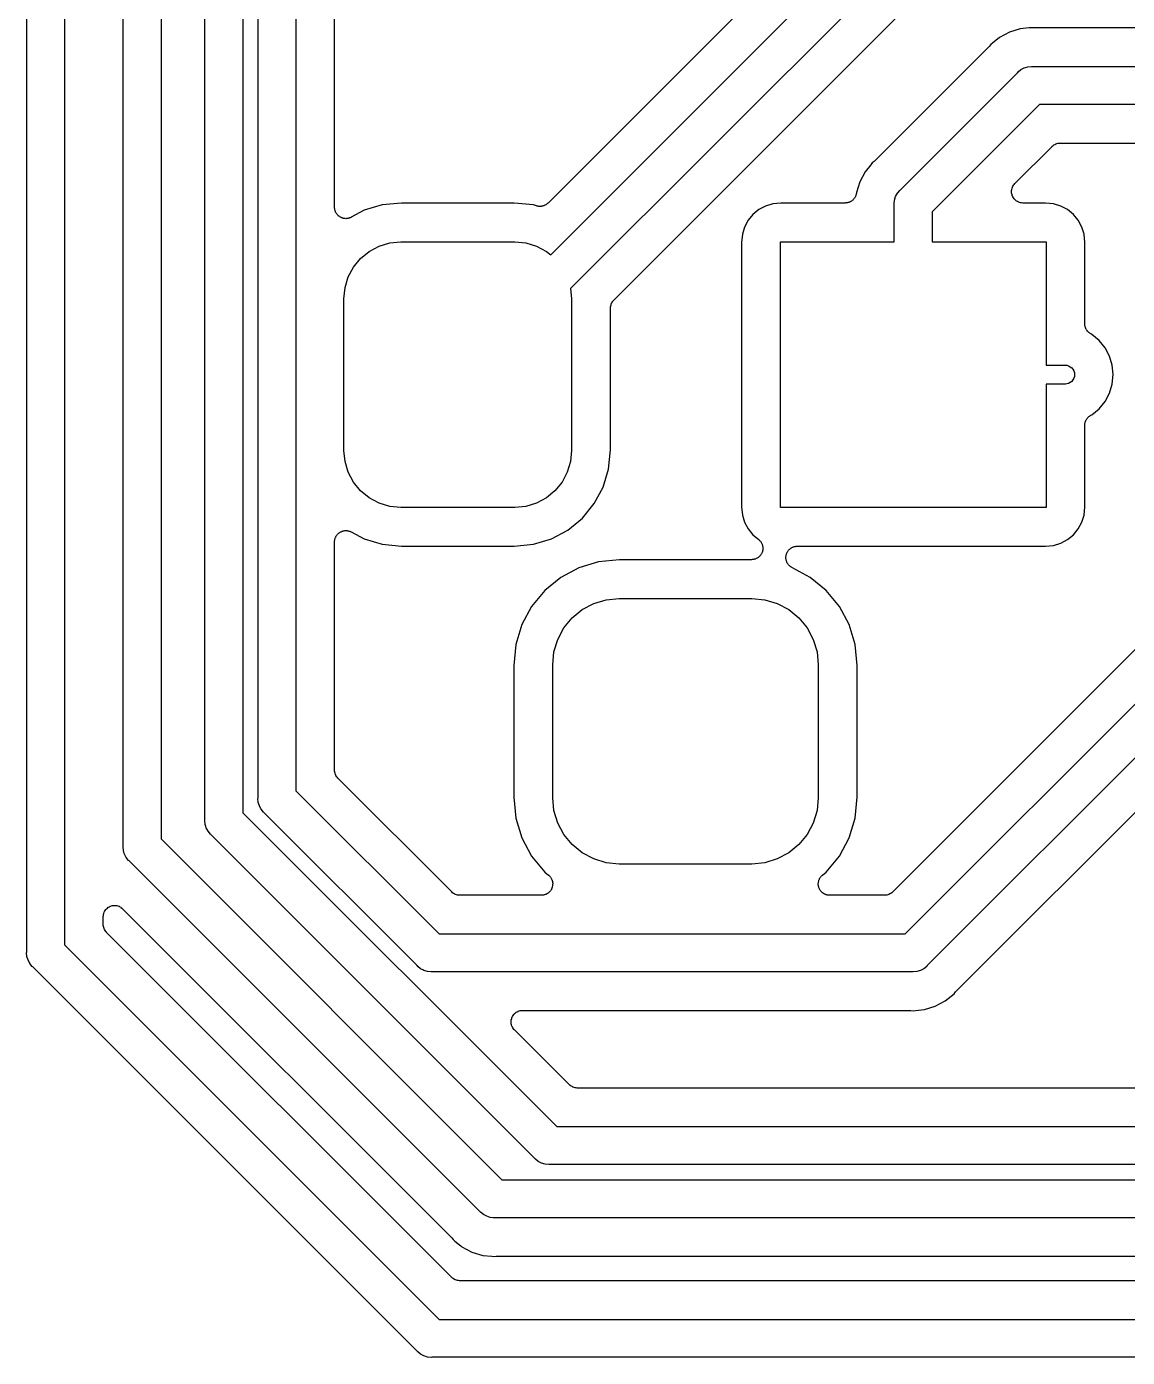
# Model space of a CAD drawing. Extents: x 37 to 187, y -133 to -79.
# Drawn here: x 36.58 to 51.08, y -132.33 to -114.79 of the extents above; entities that cross this region are included whole.
import ezdxf

# ---------------------------------------------------------------- set-up
doc = ezdxf.new("R2010")
doc.units = 0
doc.header["$MEASUREMENT"] = 0
doc.layers.add('BLACK', color=7, linetype='CONTINUOUS')

msp = doc.modelspace()

# ---------------------------------------------------------------- linework, layer by layer
at = {"layer": 'BLACK', "linetype": 'CONTINUOUS'}
for p, q in [((36.58, -126.988), (36.58, -83.8323)), ((37.08, -83.9236), (37.08, -126.896)), ((37.85, -125.591), (37.85, -90.1823)), ((38.35, -90.2736), (38.35, -125.499)), ((38.928, -125.246), (38.928, -90.3743)), ((39.428, -90.4656), (39.428, -125.154)), ((39.628, -124.956), (39.628, -94.7543)), ((40.128, -94.8456), (40.128, -124.864)), ((40.636, -117.175), (40.636, -109.4)), ((48.0425, -112.526), (43.4487, -117.119)), ((43.4835, -117.803), (48.4245, -112.862)), ((48.7136, -113.28), (43.7469, -118.247)), ((44.3151, -118.397), (48.88, -113.832)), ((49.5285, -114.866), (49.3968, -114.937)), ((49.6714, -114.823), (49.5285, -114.866)), ((49.79, -114.811), (49.6714, -114.823)), ((49.7901, -114.811), (49.79, -114.811)), ((49.82, -114.808), (49.7901, -114.811)), ((49.8499, -114.811), (49.82, -114.808)), ((49.8562, -114.811), (49.8499, -114.811)), ((49.8625, -114.812), (49.8562, -114.811)), ((49.8646, -114.812), (49.8625, -114.812)), ((69.4739, -114.812), (49.8646, -114.812)), ((49.2814, -115.031), (49.2624, -115.055)), ((49.3046, -115.012), (49.2814, -115.031)), ((49.3047, -115.012), (49.3046, -115.012)), ((49.3968, -114.937), (49.3047, -115.012)), ((49.2525, -115.066), (47.7555, -116.562)), ((49.2565, -115.061), (49.2525, -115.066)), ((49.261, -115.056), (49.2565, -115.061)), ((49.2624, -115.055), (49.261, -115.056)), ((49.6345, -115.402), (49.6424, -115.392)), ((49.6424, -115.392), (49.6804, -115.361)), ((49.6804, -115.361), (49.7239, -115.338)), ((49.7239, -115.338), (49.7403, -115.333)), ((49.7403, -115.333), (49.771, -115.324)), ((49.771, -115.324), (49.82, -115.319)), ((49.82, -115.319), (49.8323, -115.32)), ((49.8323, -115.32), (69.7464, -115.32)), ((48.0919, -116.945), (49.6345, -115.402)), ((49.9236, -115.82), (48.51, -117.234)), ((69.8377, -115.82), (49.9236, -115.82)), ((49.5992, -116.863), (50.09, -116.372)), ((50.09, -116.372), (50.0904, -116.372)), ((50.0904, -116.372), (50.0915, -116.37)), ((50.0904, -116.372), (50.0904, -116.372)), ((50.0904, -116.372), (50.0904, -116.372)), ((50.0915, -116.37), (50.1024, -116.362)), ((50.1024, -116.362), (50.1131, -116.353)), ((50.1131, -116.353), (50.1138, -116.353)), ((50.1138, -116.353), (50.1144, -116.352)), ((50.1144, -116.352), (50.1267, -116.346)), ((50.1267, -116.346), (50.1389, -116.339)), ((50.1389, -116.339), (50.1397, -116.339)), ((50.1397, -116.339), (50.1404, -116.339)), ((50.1404, -116.339), (50.1537, -116.335)), ((50.1537, -116.335), (50.167, -116.331)), ((50.167, -116.331), (50.1678, -116.331)), ((50.1678, -116.331), (50.1685, -116.331)), ((50.1685, -116.331), (50.1823, -116.329)), ((50.1823, -116.329), (50.1961, -116.328)), ((50.1961, -116.328), (69.8054, -116.328)), ((47.7023, -116.615), (47.6267, -116.707)), ((47.7024, -116.615), (47.7023, -116.615)), ((47.7214, -116.591), (47.7024, -116.615)), ((47.7446, -116.572), (47.7214, -116.591)), ((47.7491, -116.568), (47.7446, -116.572)), ((47.7541, -116.564), (47.7491, -116.568)), ((47.7555, -116.562), (47.7541, -116.564)), ((47.6267, -116.707), (47.5563, -116.839)), ((47.5563, -116.839), (47.513, -116.981)), ((48.0567, -116.984), (48.0824, -116.952)), ((48.0824, -116.952), (48.0919, -116.945)), ((49.5553, -116.968), (49.5568, -116.954)), ((49.5566, -116.983), (49.5553, -116.968)), ((49.5553, -116.968), (49.5553, -116.968)), ((49.5553, -116.968), (49.5553, -116.968)), ((49.5568, -116.954), (49.5582, -116.939)), ((49.5582, -116.939), (49.5583, -116.939)), ((49.5583, -116.939), (49.5584, -116.939)), ((49.5584, -116.939), (49.5626, -116.925)), ((49.5626, -116.925), (49.5668, -116.911)), ((49.5668, -116.911), (49.5669, -116.911)), ((49.5669, -116.911), (49.567, -116.911)), ((49.567, -116.911), (49.5739, -116.898)), ((49.5739, -116.898), (49.5806, -116.885)), ((49.5806, -116.885), (49.5808, -116.885)), ((49.5808, -116.885), (49.5809, -116.885)), ((49.5809, -116.885), (49.5902, -116.874)), ((49.5902, -116.874), (49.5992, -116.863)), ((41.2641, -117.144), (41.0276, -117.215)), ((41.5174, -117.119), (41.2641, -117.144)), ((43.0026, -117.119), (41.5174, -117.119)), ((43.2559, -117.144), (43.0026, -117.119)), ((43.299, -117.157), (43.2559, -117.144)), ((43.4128, -117.146), (43.4054, -117.149)), ((43.4184, -117.142), (43.4128, -117.146)), ((43.4243, -117.139), (43.4184, -117.142)), ((43.4305, -117.134), (43.4243, -117.139)), ((43.4372, -117.13), (43.4305, -117.134)), ((43.442, -117.125), (43.4372, -117.13)), ((43.4472, -117.121), (43.442, -117.125)), ((43.4487, -117.119), (43.4472, -117.121)), ((46.4104, -117.129), (46.3147, -117.158)), ((46.5174, -117.119), (46.4104, -117.129)), ((47.3635, -117.119), (46.5174, -117.119)), ((47.3702, -117.118), (47.3635, -117.119)), ((47.377, -117.118), (47.3702, -117.118)), ((47.3848, -117.117), (47.377, -117.118)), ((47.3926, -117.116), (47.3848, -117.117)), ((47.3991, -117.114), (47.3926, -117.116)), ((47.4058, -117.113), (47.3991, -117.114)), ((47.4131, -117.11), (47.4058, -117.113)), ((47.4206, -117.107), (47.4131, -117.11)), ((47.4266, -117.104), (47.4206, -117.107)), ((47.4329, -117.102), (47.4266, -117.104)), ((47.4395, -117.097), (47.4329, -117.102)), ((47.4465, -117.094), (47.4395, -117.097)), ((47.4517, -117.089), (47.4465, -117.094)), ((47.4574, -117.086), (47.4517, -117.089)), ((47.4631, -117.08), (47.4574, -117.086)), ((47.4692, -117.075), (47.4631, -117.08)), ((47.4735, -117.07), (47.4692, -117.075)), ((47.4783, -117.065), (47.4735, -117.07)), ((47.4828, -117.059), (47.4783, -117.065)), ((47.4878, -117.053), (47.4828, -117.059)), ((47.4911, -117.047), (47.4878, -117.053)), ((47.4949, -117.041), (47.4911, -117.047)), ((47.498, -117.034), (47.4949, -117.041)), ((47.5018, -117.027), (47.498, -117.034)), ((47.5038, -117.02), (47.5018, -117.027)), ((47.5064, -117.014), (47.5038, -117.02)), ((47.5081, -117.007), (47.5064, -117.014)), ((47.5104, -116.999), (47.5081, -117.007)), ((47.5111, -116.992), (47.5104, -116.999)), ((47.5125, -116.986), (47.5111, -116.992)), ((47.5128, -116.984), (47.5125, -116.986)), ((47.513, -116.981), (47.5128, -116.984)), ((48.0088, -117.13), (48.0136, -117.081)), ((48.01, -117.142), (48.0088, -117.13)), ((48.01, -117.63), (48.01, -117.142)), ((48.0136, -117.081), (48.0279, -117.034)), ((48.0279, -117.034), (48.0511, -116.99)), ((48.0511, -116.99), (48.0567, -116.984)), ((49.5579, -116.997), (49.5566, -116.983)), ((49.558, -116.997), (49.5579, -116.997)), ((49.5621, -117.011), (49.558, -116.997)), ((49.558, -116.997), (49.558, -116.997)), ((49.5662, -117.025), (49.5621, -117.011)), ((49.5663, -117.025), (49.5662, -117.025)), ((49.5664, -117.025), (49.5663, -117.025)), ((49.573, -117.038), (49.5664, -117.025)), ((49.5798, -117.051), (49.573, -117.038)), ((49.5799, -117.051), (49.5798, -117.051)), ((49.5801, -117.051), (49.5799, -117.051)), ((49.5891, -117.063), (49.5801, -117.051)), ((49.5981, -117.074), (49.5891, -117.063)), ((49.5983, -117.074), (49.5981, -117.074)), ((49.5985, -117.074), (49.5983, -117.074)), ((49.6095, -117.083), (49.5985, -117.074)), ((49.6205, -117.093), (49.6095, -117.083)), ((49.6208, -117.093), (49.6205, -117.093)), ((49.621, -117.093), (49.6208, -117.093)), ((49.6337, -117.1), (49.621, -117.093)), ((49.6462, -117.107), (49.6337, -117.1)), ((49.6464, -117.107), (49.6462, -117.107)), ((49.6467, -117.107), (49.6464, -117.107)), ((49.6605, -117.111), (49.6467, -117.107)), ((49.6741, -117.116), (49.6605, -117.111)), ((49.6744, -117.116), (49.6741, -117.116)), ((49.6746, -117.116), (49.6744, -117.116)), ((49.689, -117.117), (49.6746, -117.116)), ((49.7032, -117.119), (49.689, -117.117)), ((49.7037, -117.119), (49.7032, -117.119)), ((49.7038, -117.119), (49.7037, -117.119)), ((49.7037, -117.119), (49.7037, -117.119)), ((49.7053, -117.119), (49.7038, -117.119)), ((50.0026, -117.119), (49.7053, -117.119)), ((50.1096, -117.129), (50.0026, -117.119)), ((50.2053, -117.158), (50.1096, -117.129)), ((40.6367, -117.182), (40.636, -117.175)), ((40.6366, -117.188), (40.6367, -117.182)), ((40.6381, -117.196), (40.6366, -117.188)), ((40.6389, -117.204), (40.6381, -117.196)), ((40.6409, -117.21), (40.6389, -117.204)), ((40.6422, -117.217), (40.6409, -117.21)), ((40.6451, -117.224), (40.6422, -117.217)), ((40.6473, -117.232), (40.6451, -117.224)), ((40.6506, -117.238), (40.6473, -117.232)), ((40.6532, -117.244), (40.6506, -117.238)), ((40.6574, -117.251), (40.6532, -117.244)), ((40.6611, -117.258), (40.6574, -117.251)), ((40.6655, -117.263), (40.6611, -117.258)), ((40.6693, -117.269), (40.6655, -117.263)), ((40.6747, -117.274), (40.6693, -117.269)), ((40.6796, -117.28), (40.6747, -117.274)), ((40.6849, -117.285), (40.6796, -117.28)), ((40.6898, -117.29), (40.6849, -117.285)), ((40.6962, -117.294), (40.6898, -117.29)), ((40.7021, -117.299), (40.6962, -117.294)), ((40.7083, -117.302), (40.7021, -117.299)), ((40.714, -117.306), (40.7083, -117.302)), ((40.7211, -117.309), (40.714, -117.306)), ((40.7279, -117.313), (40.7211, -117.309)), ((40.7345, -117.315), (40.7279, -117.313)), ((40.741, -117.318), (40.7345, -117.315)), ((40.7485, -117.319), (40.741, -117.318)), ((40.7558, -117.322), (40.7485, -117.319)), ((40.7628, -117.322), (40.7558, -117.322)), ((40.7696, -117.324), (40.7628, -117.322)), ((40.8141, -117.322), (40.8064, -117.323)), ((40.8208, -117.32), (40.8141, -117.322)), ((40.8277, -117.319), (40.8208, -117.32)), ((40.8348, -117.316), (40.8277, -117.319)), ((40.8422, -117.314), (40.8348, -117.316)), ((40.8484, -117.31), (40.8422, -117.314)), ((40.8549, -117.308), (40.8484, -117.31)), ((40.8567, -117.307), (40.8549, -117.308)), ((41.0276, -117.215), (40.8567, -117.307)), ((43.3056, -117.158), (43.299, -117.157)), ((43.3119, -117.16), (43.3056, -117.158)), ((43.3199, -117.161), (43.3119, -117.16)), ((43.3278, -117.163), (43.3199, -117.161)), ((43.3344, -117.163), (43.3278, -117.163)), ((43.341, -117.163), (43.3344, -117.163)), ((43.349, -117.163), (43.341, -117.163)), ((43.357, -117.163), (43.349, -117.163)), ((43.3636, -117.161), (43.357, -117.163)), ((43.3702, -117.161), (43.3636, -117.161)), ((43.3779, -117.159), (43.3702, -117.161)), ((43.3858, -117.157), (43.3779, -117.159)), ((43.3919, -117.154), (43.3858, -117.157)), ((43.3983, -117.153), (43.3919, -117.154)), ((43.4054, -117.149), (43.3983, -117.153)), ((46.1491, -117.269), (46.0856, -117.346)), ((46.2264, -117.206), (46.1491, -117.269)), ((46.3147, -117.158), (46.2264, -117.206)), ((48.51, -117.234), (48.51, -117.63)), ((50.2936, -117.206), (50.2053, -117.158)), ((50.371, -117.269), (50.2936, -117.206)), ((50.4344, -117.346), (50.371, -117.269)), ((40.7773, -117.324), (40.7696, -117.324)), ((40.785, -117.325), (40.7773, -117.324)), ((40.7919, -117.324), (40.785, -117.325)), ((40.7989, -117.324), (40.7919, -117.324)), ((40.8064, -117.323), (40.7989, -117.324)), ((46.0384, -117.435), (46.0094, -117.53)), ((46.0856, -117.346), (46.0384, -117.435)), ((50.4816, -117.435), (50.4344, -117.346)), ((50.5106, -117.53), (50.4816, -117.435)), ((41.223, -117.687), (41.3637, -117.644)), ((41.3637, -117.644), (41.51, -117.63)), ((41.51, -117.63), (43.01, -117.63)), ((43.01, -117.63), (43.1563, -117.644)), ((43.1563, -117.644), (43.297, -117.687)), ((46.0094, -117.53), (45.9988, -117.637)), ((45.9988, -117.637), (45.9988, -121.123)), ((46.51, -121.13), (46.51, -117.63)), ((46.51, -117.63), (48.01, -117.63)), ((48.51, -117.63), (50.01, -117.63)), ((50.01, -117.63), (50.01, -119.255)), ((50.5212, -117.637), (50.5106, -117.53)), ((50.5212, -118.712), (50.5212, -117.637)), ((40.9797, -117.85), (41.0933, -117.756)), ((41.0933, -117.756), (41.223, -117.687)), ((43.297, -117.687), (43.4267, -117.756)), ((43.4267, -117.756), (43.4835, -117.803)), ((40.8171, -118.093), (40.8864, -117.963)), ((40.8864, -117.963), (40.9797, -117.85)), ((40.7744, -118.234), (40.8171, -118.093)), ((40.76, -118.38), (40.7744, -118.234)), ((43.7469, -118.247), (43.76, -118.38)), ((40.76, -120.38), (40.76, -118.38)), ((43.76, -118.38), (43.76, -120.38)), ((44.2712, -118.501), (44.2727, -118.487)), ((44.2712, -118.502), (44.2712, -118.501)), ((44.2712, -118.503), (44.2712, -118.502)), ((44.2712, -118.502), (44.2712, -118.502)), ((44.2712, -118.502), (44.2712, -118.502)), ((44.2712, -120.373), (44.2712, -118.503)), ((44.2727, -118.487), (44.2741, -118.473)), ((44.2741, -118.473), (44.2744, -118.473)), ((44.2744, -118.473), (44.2745, -118.472)), ((44.2745, -118.472), (44.2786, -118.459)), ((44.2786, -118.459), (44.2827, -118.445)), ((44.2827, -118.445), (44.2831, -118.445)), ((44.2831, -118.445), (44.2833, -118.444)), ((44.2833, -118.444), (44.29, -118.432)), ((44.29, -118.432), (44.2965, -118.419)), ((44.2965, -118.419), (44.297, -118.419)), ((44.297, -118.419), (44.2974, -118.418)), ((44.2974, -118.418), (44.3064, -118.408)), ((44.3064, -118.408), (44.3151, -118.397)), ((50.5218, -118.719), (50.5212, -118.712)), ((50.5218, -118.725), (50.5218, -118.719)), ((50.5233, -118.733), (50.5218, -118.725)), ((50.524, -118.741), (50.5233, -118.733)), ((50.526, -118.747), (50.524, -118.741)), ((50.5272, -118.754), (50.526, -118.747)), ((50.5302, -118.761), (50.5272, -118.754)), ((50.5325, -118.769), (50.5302, -118.761)), ((50.5356, -118.775), (50.5325, -118.769)), ((50.5381, -118.781), (50.5356, -118.775)), ((50.5425, -118.788), (50.5381, -118.781)), ((50.5462, -118.795), (50.5425, -118.788)), ((50.5504, -118.8), (50.5462, -118.795)), ((50.5541, -118.806), (50.5504, -118.8)), ((50.5597, -118.811), (50.5541, -118.806)), ((50.5647, -118.818), (50.5597, -118.811)), ((50.5699, -118.822), (50.5647, -118.818)), ((50.5745, -118.827), (50.5699, -118.822)), ((50.5811, -118.831), (50.5745, -118.827)), ((50.5873, -118.836), (50.5811, -118.831)), ((50.5932, -118.839), (50.5873, -118.836)), ((50.5986, -118.843), (50.5932, -118.839)), ((50.6005, -118.844), (50.5986, -118.843)), ((50.6134, -118.851), (50.6005, -118.844)), ((50.7098, -118.93), (50.6134, -118.851)), ((50.7889, -119.027), (50.7098, -118.93)), ((50.8476, -119.137), (50.7889, -119.027)), ((50.8838, -119.256), (50.8476, -119.137)), ((50.01, -119.255), (50.2661, -119.255)), ((50.2661, -119.255), (50.2845, -119.257)), ((50.2845, -119.257), (50.3081, -119.264)), ((50.3081, -119.264), (50.3298, -119.276)), ((50.3298, -119.276), (50.3488, -119.291)), ((50.3488, -119.291), (50.3644, -119.31)), ((50.3644, -119.31), (50.376, -119.332)), ((50.376, -119.332), (50.3832, -119.355)), ((50.3832, -119.405), (50.376, -119.428)), ((50.3832, -119.355), (50.3856, -119.38)), ((50.3856, -119.38), (50.3832, -119.405)), ((50.8961, -119.38), (50.8838, -119.256)), ((50.8838, -119.504), (50.8961, -119.38)), ((50.2661, -119.505), (50.01, -119.505)), ((50.01, -119.505), (50.01, -121.13)), ((50.2845, -119.503), (50.2661, -119.505)), ((50.3081, -119.496), (50.2845, -119.503)), ((50.3298, -119.484), (50.3081, -119.496)), ((50.3488, -119.469), (50.3298, -119.484)), ((50.3644, -119.45), (50.3488, -119.469)), ((50.376, -119.428), (50.3644, -119.45)), ((50.8476, -119.623), (50.8838, -119.504)), ((50.7098, -119.83), (50.7889, -119.733)), ((50.7889, -119.733), (50.8476, -119.623)), ((50.5517, -119.958), (50.5554, -119.953)), ((50.5554, -119.953), (50.5611, -119.947)), ((50.5611, -119.947), (50.5662, -119.941)), ((50.5662, -119.941), (50.5714, -119.937)), ((50.5714, -119.937), (50.5761, -119.932)), ((50.5761, -119.932), (50.5828, -119.928)), ((50.5828, -119.928), (50.589, -119.923)), ((50.589, -119.923), (50.5949, -119.919)), ((50.5949, -119.919), (50.6005, -119.916)), ((50.6005, -119.916), (50.6134, -119.909)), ((50.6134, -119.909), (50.7098, -119.83)), ((50.5212, -120.046), (50.5219, -120.039)), ((50.5212, -120.048), (50.5212, -120.046)), ((50.5212, -121.123), (50.5212, -120.048)), ((50.5219, -120.039), (50.522, -120.033)), ((50.522, -120.033), (50.5236, -120.025)), ((50.5236, -120.025), (50.5245, -120.017)), ((50.5245, -120.017), (50.5265, -120.011)), ((50.5265, -120.011), (50.5278, -120.004)), ((50.5278, -120.004), (50.5309, -119.997)), ((50.5309, -119.997), (50.5333, -119.989)), ((50.5333, -119.989), (50.5365, -119.983)), ((50.5365, -119.983), (50.5391, -119.977)), ((50.5391, -119.977), (50.5436, -119.97)), ((50.5436, -119.97), (50.5474, -119.963)), ((50.5474, -119.963), (50.5517, -119.958)), ((40.7744, -120.526), (40.76, -120.38)), ((43.76, -120.38), (43.7456, -120.526)), ((44.2462, -120.626), (44.2712, -120.373)), ((40.8171, -120.667), (40.7744, -120.526)), ((43.7456, -120.526), (43.7029, -120.667)), ((44.1745, -120.862), (44.2462, -120.626)), ((40.8864, -120.797), (40.8171, -120.667)), ((40.9797, -120.91), (40.8864, -120.797)), ((43.6336, -120.797), (43.5403, -120.91)), ((43.7029, -120.667), (43.6336, -120.797)), ((41.0933, -121.004), (40.9797, -120.91)), ((41.223, -121.073), (41.0933, -121.004)), ((43.4267, -121.004), (43.297, -121.073)), ((43.5403, -120.91), (43.4267, -121.004)), ((44.058, -121.08), (44.1745, -120.862)), ((41.3637, -121.116), (41.223, -121.073)), ((41.51, -121.13), (41.3637, -121.116)), ((43.01, -121.13), (41.51, -121.13)), ((43.1563, -121.116), (43.01, -121.13)), ((43.297, -121.073), (43.1563, -121.116)), ((43.9013, -121.271), (44.058, -121.08)), ((45.9988, -121.123), (46.0094, -121.23)), ((50.01, -121.13), (46.51, -121.13)), ((50.5106, -121.23), (50.5212, -121.123)), ((43.7103, -121.428), (43.9013, -121.271)), ((46.0094, -121.23), (46.0384, -121.325)), ((46.0384, -121.325), (46.0856, -121.414)), ((50.4344, -121.414), (50.4816, -121.325)), ((50.4816, -121.325), (50.5106, -121.23)), ((40.6458, -121.534), (40.6481, -121.526)), ((40.6481, -121.526), (40.6515, -121.52)), ((40.6515, -121.52), (40.6542, -121.514)), ((40.6542, -121.514), (40.6585, -121.507)), ((40.6585, -121.507), (40.6622, -121.501)), ((40.6622, -121.501), (40.6667, -121.495)), ((40.6667, -121.495), (40.6706, -121.49)), ((40.6706, -121.49), (40.6761, -121.484)), ((40.6761, -121.484), (40.681, -121.478)), ((40.681, -121.478), (40.6865, -121.474)), ((40.6865, -121.474), (40.6914, -121.469)), ((40.6914, -121.469), (40.6979, -121.465)), ((40.6979, -121.465), (40.7039, -121.46)), ((40.7039, -121.46), (40.71, -121.457)), ((40.71, -121.457), (40.7159, -121.453)), ((40.7159, -121.453), (40.723, -121.45)), ((40.723, -121.45), (40.7298, -121.446)), ((40.7298, -121.446), (40.7365, -121.444)), ((40.7365, -121.444), (40.743, -121.442)), ((40.743, -121.442), (40.7505, -121.44)), ((40.7505, -121.44), (40.7579, -121.438)), ((40.7579, -121.438), (40.7648, -121.437)), ((40.7648, -121.437), (40.7717, -121.436)), ((40.7717, -121.436), (40.7794, -121.436)), ((40.7794, -121.436), (40.787, -121.435)), ((40.787, -121.435), (40.794, -121.436)), ((40.794, -121.436), (40.801, -121.436)), ((40.801, -121.436), (40.8085, -121.438)), ((40.8085, -121.438), (40.8162, -121.438)), ((40.8162, -121.438), (40.8228, -121.441)), ((40.8228, -121.441), (40.8297, -121.442)), ((40.8297, -121.442), (40.8368, -121.445)), ((40.8368, -121.445), (40.8441, -121.447)), ((40.8441, -121.447), (40.8503, -121.45)), ((40.8503, -121.45), (40.8567, -121.453)), ((40.8567, -121.453), (41.0276, -121.545)), ((43.4924, -121.545), (43.7103, -121.428)), ((46.0856, -121.414), (46.1491, -121.491)), ((46.1491, -121.491), (46.2245, -121.553)), ((50.2936, -121.554), (50.371, -121.491)), ((50.371, -121.491), (50.4344, -121.414)), ((40.636, -121.583), (40.6368, -121.576)), ((40.636, -121.585), (40.636, -121.583)), ((40.636, -124.592), (40.636, -121.585)), ((40.6368, -121.576), (40.6369, -121.569)), ((40.6369, -121.569), (40.6384, -121.562)), ((40.6384, -121.562), (40.6393, -121.554)), ((40.6393, -121.554), (40.6414, -121.548)), ((40.6414, -121.548), (40.6428, -121.541)), ((40.6428, -121.541), (40.6458, -121.534)), ((41.0276, -121.545), (41.2641, -121.616)), ((41.2641, -121.616), (41.5174, -121.641)), ((41.5174, -121.641), (43.0026, -121.641)), ((43.0026, -121.641), (43.2559, -121.616)), ((43.2559, -121.616), (43.4924, -121.545)), ((46.2245, -121.553), (46.2261, -121.554)), ((46.2261, -121.554), (46.2311, -121.559)), ((46.2311, -121.559), (46.2365, -121.564)), ((46.2365, -121.564), (46.2413, -121.57)), ((46.2413, -121.57), (46.2465, -121.575)), ((46.2465, -121.575), (46.2504, -121.581)), ((46.2504, -121.581), (46.2549, -121.587)), ((46.2549, -121.587), (46.2584, -121.593)), ((46.2584, -121.593), (46.2625, -121.6)), ((46.2625, -121.6), (46.2651, -121.606)), ((46.2651, -121.606), (46.2684, -121.613)), ((46.2684, -121.613), (46.2706, -121.62)), ((46.2706, -121.62), (46.2734, -121.627)), ((46.274, -121.706), (46.2725, -121.714)), ((46.2734, -121.627), (46.2747, -121.634)), ((46.2763, -121.699), (46.274, -121.706)), ((46.2747, -121.634), (46.2767, -121.641)), ((46.277, -121.692), (46.2763, -121.699)), ((46.2767, -121.641), (46.2774, -121.648)), ((46.2785, -121.685), (46.277, -121.692)), ((46.2774, -121.648), (46.2788, -121.656)), ((46.2793, -121.67), (46.2785, -121.677)), ((46.2785, -121.677), (46.2785, -121.685)), ((46.2788, -121.656), (46.2787, -121.663)), ((46.2787, -121.663), (46.2793, -121.67)), ((46.6087, -121.707), (46.6135, -121.702)), ((46.6135, -121.702), (46.6177, -121.695)), ((46.6177, -121.695), (46.6228, -121.69)), ((46.6228, -121.69), (46.6273, -121.685)), ((46.6273, -121.685), (46.6332, -121.68)), ((46.6332, -121.68), (46.6385, -121.675)), ((46.6385, -121.675), (46.6445, -121.671)), ((46.6445, -121.671), (46.65, -121.666)), ((46.65, -121.666), (46.6566, -121.663)), ((46.6566, -121.663), (46.6629, -121.659)), ((46.6629, -121.659), (46.6695, -121.656)), ((46.6695, -121.656), (46.6759, -121.653)), ((46.6759, -121.653), (46.683, -121.65)), ((46.683, -121.65), (46.69, -121.647)), ((46.69, -121.647), (46.697, -121.646)), ((46.697, -121.646), (46.7039, -121.644)), ((46.7039, -121.644), (46.7114, -121.643)), ((46.7114, -121.643), (46.7187, -121.642)), ((46.7187, -121.642), (46.7259, -121.642)), ((46.7259, -121.642), (46.733, -121.641)), ((46.733, -121.641), (50.0026, -121.641)), ((50.0026, -121.641), (50.1096, -121.631)), ((50.1096, -121.631), (50.2053, -121.602)), ((50.2053, -121.602), (50.2936, -121.554)), ((44.1147, -121.846), (43.8548, -121.925)), ((44.3924, -121.819), (44.1147, -121.846)), ((46.1293, -121.819), (44.3924, -121.819)), ((46.1364, -121.818), (46.1293, -121.819)), ((46.1435, -121.818), (46.1364, -121.818)), ((46.1509, -121.817), (46.1435, -121.818)), ((46.1585, -121.816), (46.1509, -121.817)), ((46.1653, -121.814), (46.1585, -121.816)), ((46.1723, -121.813), (46.1653, -121.814)), ((46.1793, -121.81), (46.1723, -121.813)), ((46.1865, -121.807), (46.1793, -121.81)), ((46.1928, -121.804), (46.1865, -121.807)), ((46.1994, -121.801), (46.1928, -121.804)), ((46.2057, -121.797), (46.1994, -121.801)), ((46.2123, -121.794), (46.2057, -121.797)), ((46.2179, -121.789), (46.2123, -121.794)), ((46.2238, -121.785), (46.2179, -121.789)), ((46.2292, -121.78), (46.2238, -121.785)), ((46.235, -121.775), (46.2292, -121.78)), ((46.2396, -121.77), (46.235, -121.775)), ((46.2446, -121.765), (46.2396, -121.77)), ((46.2489, -121.759), (46.2446, -121.765)), ((46.2537, -121.753), (46.2489, -121.759)), ((46.2571, -121.746), (46.2537, -121.753)), ((46.2611, -121.741), (46.2571, -121.746)), ((46.264, -121.734), (46.2611, -121.741)), ((46.2676, -121.727), (46.264, -121.734)), ((46.2697, -121.72), (46.2676, -121.727)), ((46.2725, -121.714), (46.2697, -121.72)), ((46.583, -121.79), (46.5838, -121.783)), ((46.5837, -121.797), (46.583, -121.79)), ((46.5836, -121.804), (46.5837, -121.797)), ((46.585, -121.812), (46.5836, -121.804)), ((46.5838, -121.783), (46.5839, -121.775)), ((46.5839, -121.775), (46.5853, -121.768)), ((46.5857, -121.819), (46.585, -121.812)), ((46.5853, -121.768), (46.5861, -121.761)), ((46.5877, -121.826), (46.5857, -121.819)), ((46.5861, -121.761), (46.5883, -121.754)), ((46.589, -121.833), (46.5877, -121.826)), ((46.5883, -121.754), (46.5898, -121.747)), ((46.5918, -121.84), (46.589, -121.833)), ((46.5898, -121.747), (46.5926, -121.74)), ((46.594, -121.847), (46.5918, -121.84)), ((46.5926, -121.74), (46.5948, -121.733)), ((46.5973, -121.854), (46.594, -121.847)), ((46.5948, -121.733), (46.5983, -121.726)), ((46.6, -121.86), (46.5973, -121.854)), ((46.5983, -121.726), (46.6012, -121.72)), ((46.604, -121.867), (46.6, -121.86)), ((46.6012, -121.72), (46.6053, -121.714)), ((46.6075, -121.873), (46.604, -121.867)), ((46.6053, -121.714), (46.6087, -121.707)), ((46.612, -121.879), (46.6075, -121.873)), ((46.6159, -121.885), (46.612, -121.879)), ((43.6153, -122.053), (43.4053, -122.225)), ((43.8548, -121.925), (43.6153, -122.053)), ((46.6212, -121.89), (46.6159, -121.885)), ((46.6259, -121.896), (46.6212, -121.89)), ((46.6314, -121.901), (46.6259, -121.896)), ((46.6364, -121.906), (46.6314, -121.901)), ((46.6425, -121.91), (46.6364, -121.906)), ((46.6483, -121.915), (46.6425, -121.91)), ((46.6546, -121.918), (46.6483, -121.915)), ((46.6605, -121.922), (46.6546, -121.918)), ((46.6623, -121.923), (46.6605, -121.922)), ((46.9047, -122.053), (46.6623, -121.923)), ((47.1147, -122.225), (46.9047, -122.053)), ((43.4053, -122.225), (43.233, -122.435)), ((47.287, -122.435), (47.1147, -122.225)), ((43.8989, -122.477), (44.0502, -122.397)), ((44.0502, -122.397), (44.2143, -122.347)), ((44.2143, -122.347), (44.385, -122.33)), ((44.385, -122.33), (46.135, -122.33)), ((46.135, -122.33), (46.3057, -122.347)), ((46.3057, -122.347), (46.4698, -122.397)), ((46.4698, -122.397), (46.6211, -122.477)), ((43.233, -122.435), (43.105, -122.675)), ((43.7663, -122.586), (43.8989, -122.477)), ((46.6211, -122.477), (46.7537, -122.586)), ((47.415, -122.675), (47.287, -122.435)), ((43.105, -122.675), (43.0262, -122.935)), ((43.5766, -122.87), (43.6575, -122.719)), ((43.6575, -122.719), (43.7663, -122.586)), ((46.7537, -122.586), (46.8625, -122.719)), ((46.8625, -122.719), (46.9434, -122.87)), ((47.4938, -122.935), (47.415, -122.675)), ((43.5268, -123.034), (43.5766, -122.87)), ((46.9434, -122.87), (46.9932, -123.034)), ((51.2681, -122.92), (47.99, -126.198)), ((43.0262, -122.935), (42.9988, -123.212)), ((43.51, -123.205), (43.5268, -123.034)), ((46.9932, -123.034), (47.01, -123.205)), ((47.5212, -123.212), (47.4938, -122.935)), ((48.1564, -126.75), (51.82, -123.086)), ((42.9988, -123.212), (42.9988, -124.948)), ((43.51, -124.955), (43.51, -123.205)), ((47.01, -123.205), (47.01, -124.955)), ((47.5212, -124.948), (47.5212, -123.212)), ((52.2381, -123.375), (48.4455, -127.168)), ((48.8275, -127.504), (52.5744, -123.758)), ((40.6374, -124.606), (40.636, -124.592)), ((40.6386, -124.619), (40.6374, -124.606)), ((40.6388, -124.62), (40.6386, -124.619)), ((40.6389, -124.621), (40.6388, -124.62)), ((40.6429, -124.634), (40.6389, -124.621)), ((40.6467, -124.648), (40.6429, -124.634)), ((40.6471, -124.648), (40.6467, -124.648)), ((40.6473, -124.649), (40.6471, -124.648)), ((40.6538, -124.661), (40.6473, -124.649)), ((40.6602, -124.674), (40.6538, -124.661)), ((40.6607, -124.674), (40.6602, -124.674)), ((40.6611, -124.675), (40.6607, -124.674)), ((40.6698, -124.686), (40.6611, -124.675)), ((40.6785, -124.696), (40.6698, -124.686)), ((40.6795, -124.698), (40.6785, -124.696)), ((40.6796, -124.698), (40.6795, -124.698)), ((40.6799, -124.698), (40.6796, -124.698)), ((40.6796, -124.698), (40.6796, -124.698)), ((42.18, -126.198), (40.6799, -124.698)), ((39.6268, -124.968), (39.628, -124.956)), ((39.6316, -125.017), (39.6268, -124.968)), ((39.6459, -125.064), (39.6316, -125.017)), ((40.128, -124.864), (42.0136, -126.75)), ((42.9988, -124.948), (43.0262, -125.225)), ((43.5268, -125.126), (43.51, -124.955)), ((47.01, -124.955), (46.9932, -125.126)), ((47.4938, -125.225), (47.5212, -124.948)), ((39.428, -125.154), (43.5636, -129.29)), ((39.6661, -125.102), (39.6459, -125.064)), ((39.6691, -125.108), (39.6661, -125.102)), ((39.7004, -125.146), (39.6691, -125.108)), ((39.7099, -125.153), (39.7004, -125.146)), ((41.7245, -127.168), (39.7099, -125.153)), ((43.5766, -125.29), (43.5268, -125.126)), ((46.9932, -125.126), (46.9434, -125.29)), ((38.9268, -125.258), (38.928, -125.246)), ((38.9316, -125.307), (38.9268, -125.258)), ((38.9398, -125.334), (38.9316, -125.307)), ((38.9459, -125.354), (38.9398, -125.334)), ((38.9691, -125.398), (38.9459, -125.354)), ((43.0262, -125.225), (43.105, -125.485)), ((43.6575, -125.441), (43.5766, -125.29)), ((46.9434, -125.29), (46.8625, -125.441)), ((47.415, -125.485), (47.4938, -125.225)), ((38.35, -125.499), (42.8406, -129.99)), ((39.0004, -125.436), (38.9691, -125.398)), ((39.0099, -125.443), (39.0004, -125.436)), ((43.2746, -129.708), (39.0099, -125.443)), ((43.105, -125.485), (43.233, -125.725)), ((43.7663, -125.574), (43.6575, -125.441)), ((46.8625, -125.441), (46.7537, -125.574)), ((47.287, -125.725), (47.415, -125.485)), ((37.8488, -125.603), (37.85, -125.591)), ((37.8536, -125.652), (37.8488, -125.603)), ((37.8658, -125.692), (37.8536, -125.652)), ((37.8679, -125.699), (37.8658, -125.692)), ((37.8911, -125.743), (37.8679, -125.699)), ((43.233, -125.725), (43.4053, -125.935)), ((43.8989, -125.683), (43.7663, -125.574)), ((44.0502, -125.763), (43.8989, -125.683)), ((46.6211, -125.683), (46.4698, -125.763)), ((46.7537, -125.574), (46.6211, -125.683)), ((47.1147, -125.935), (47.287, -125.725)), ((37.9224, -125.781), (37.8911, -125.743)), ((37.9319, -125.788), (37.9224, -125.781)), ((42.5516, -130.408), (37.9319, -125.788)), ((44.2143, -125.813), (44.0502, -125.763)), ((44.385, -125.83), (44.2143, -125.813)), ((46.135, -125.83), (44.385, -125.83)), ((46.3057, -125.813), (46.135, -125.83)), ((46.4698, -125.763), (46.3057, -125.813)), ((43.4053, -125.935), (43.4558, -125.976)), ((43.4558, -125.976), (43.4574, -125.977)), ((43.4574, -125.977), (43.4623, -125.982)), ((43.4623, -125.982), (43.4678, -125.987)), ((43.4678, -125.987), (43.4725, -125.993)), ((43.4725, -125.993), (43.4778, -125.998)), ((43.4778, -125.998), (43.4817, -126.004)), ((43.4817, -126.004), (43.4861, -126.01)), ((43.4861, -126.01), (43.4896, -126.017)), ((43.4896, -126.017), (43.4937, -126.023)), ((43.4937, -126.023), (43.4964, -126.029)), ((43.4964, -126.029), (43.4997, -126.036)), ((43.4997, -126.036), (43.5018, -126.043)), ((43.5018, -126.043), (43.5046, -126.05)), ((43.5046, -126.05), (43.5059, -126.057)), ((43.5059, -126.057), (43.5079, -126.064)), ((43.5079, -126.064), (43.5086, -126.071)), ((43.5086, -126.071), (43.51, -126.079)), ((43.51, -126.079), (43.51, -126.086)), ((43.51, -126.086), (43.5106, -126.093)), ((47.0094, -126.091), (47.0101, -126.084)), ((47.0101, -126.098), (47.0094, -126.091)), ((47.0101, -126.084), (47.0102, -126.077)), ((47.0102, -126.077), (47.0117, -126.069)), ((47.0117, -126.069), (47.0125, -126.062)), ((47.0125, -126.062), (47.0146, -126.055)), ((47.0146, -126.055), (47.016, -126.048)), ((47.016, -126.048), (47.0189, -126.041)), ((47.0189, -126.041), (47.0211, -126.034)), ((47.0211, -126.034), (47.0245, -126.028)), ((47.0245, -126.028), (47.0272, -126.021)), ((47.0272, -126.021), (47.0314, -126.015)), ((47.0314, -126.015), (47.035, -126.008)), ((47.035, -126.008), (47.0396, -126.003)), ((47.0396, -126.003), (47.0435, -125.997)), ((47.0435, -125.997), (47.0489, -125.991)), ((47.0489, -125.991), (47.0537, -125.986)), ((47.0537, -125.986), (47.0592, -125.981)), ((47.0592, -125.981), (47.0642, -125.976)), ((47.0642, -125.976), (47.1147, -125.935)), ((42.1907, -126.207), (42.18, -126.198)), ((42.2014, -126.216), (42.1907, -126.207)), ((42.2021, -126.216), (42.2014, -126.216)), ((42.2027, -126.217), (42.2021, -126.216)), ((42.2149, -126.223), (42.2027, -126.217)), ((42.227, -126.23), (42.2149, -126.223)), ((42.2278, -126.23), (42.227, -126.23)), ((42.2285, -126.23), (42.2278, -126.23)), ((42.2418, -126.235), (42.2285, -126.23)), ((42.2549, -126.239), (42.2418, -126.235)), ((42.2557, -126.239), (42.2549, -126.239)), ((42.2565, -126.239), (42.2557, -126.239)), ((42.2703, -126.24), (42.2565, -126.239)), ((42.284, -126.242), (42.2703, -126.24)), ((42.2855, -126.242), (42.284, -126.242)), ((42.2856, -126.242), (42.2855, -126.242)), ((42.2861, -126.242), (42.2856, -126.242)), ((42.2856, -126.242), (42.2856, -126.242)), ((43.3606, -126.242), (42.2861, -126.242)), ((43.3677, -126.241), (43.3606, -126.242)), ((43.3748, -126.241), (43.3677, -126.241)), ((43.3822, -126.24), (43.3748, -126.241)), ((43.3897, -126.239), (43.3822, -126.24)), ((43.3965, -126.237), (43.3897, -126.239)), ((43.4035, -126.236), (43.3965, -126.237)), ((43.4105, -126.233), (43.4035, -126.236)), ((43.4178, -126.231), (43.4105, -126.233)), ((43.424, -126.227), (43.4178, -126.231)), ((43.4306, -126.225), (43.424, -126.227)), ((43.4369, -126.22), (43.4306, -126.225)), ((43.4436, -126.217), (43.4369, -126.22)), ((43.4491, -126.212), (43.4436, -126.217)), ((43.455, -126.209), (43.4491, -126.212)), ((43.4604, -126.203), (43.455, -126.209)), ((43.4663, -126.198), (43.4604, -126.203)), ((43.4708, -126.193), (43.4663, -126.198)), ((43.4759, -126.188), (43.4708, -126.193)), ((43.4801, -126.182), (43.4759, -126.188)), ((43.485, -126.176), (43.4801, -126.182)), ((43.4883, -126.17), (43.485, -126.176)), ((43.4923, -126.164), (43.4883, -126.17)), ((43.4953, -126.157), (43.4923, -126.164)), ((43.4989, -126.15), (43.4953, -126.157)), ((43.501, -126.143), (43.4989, -126.15)), ((43.5038, -126.137), (43.501, -126.143)), ((43.5053, -126.129), (43.5038, -126.137)), ((43.5075, -126.122), (43.5053, -126.129)), ((43.5083, -126.115), (43.5075, -126.122)), ((43.5097, -126.108), (43.5083, -126.115)), ((43.5098, -126.101), (43.5097, -126.108)), ((43.5106, -126.093), (43.5098, -126.101)), ((47.0101, -126.106), (47.0101, -126.098)), ((47.0114, -126.113), (47.0101, -126.106)), ((47.0121, -126.12), (47.0114, -126.113)), ((47.0142, -126.127), (47.0121, -126.12)), ((47.0156, -126.135), (47.0142, -126.127)), ((47.0183, -126.141), (47.0156, -126.135)), ((47.0203, -126.148), (47.0183, -126.141)), ((47.0238, -126.155), (47.0203, -126.148)), ((47.0267, -126.162), (47.0238, -126.155)), ((47.0306, -126.168), (47.0267, -126.162)), ((47.0339, -126.174), (47.0306, -126.168)), ((47.0386, -126.18), (47.0339, -126.174)), ((47.0428, -126.186), (47.0386, -126.18)), ((47.0478, -126.191), (47.0428, -126.186)), ((47.0522, -126.197), (47.0478, -126.191)), ((47.058, -126.202), (47.0522, -126.197)), ((47.0633, -126.207), (47.058, -126.202)), ((47.0692, -126.211), (47.0633, -126.207)), ((47.0747, -126.216), (47.0692, -126.211)), ((47.0813, -126.219), (47.0747, -126.216)), ((47.0875, -126.224), (47.0813, -126.219)), ((47.0941, -126.226), (47.0875, -126.224)), ((47.1003, -126.23), (47.0941, -126.226)), ((47.1075, -126.232), (47.1003, -126.23)), ((47.1145, -126.235), (47.1075, -126.232)), ((47.1214, -126.237), (47.1145, -126.235)), ((47.1282, -126.239), (47.1214, -126.237)), ((47.1357, -126.24), (47.1282, -126.239)), ((47.1431, -126.241), (47.1357, -126.24)), ((47.1502, -126.241), (47.1431, -126.241)), ((47.1573, -126.242), (47.1502, -126.241)), ((47.1594, -126.242), (47.1573, -126.242)), ((47.8839, -126.242), (47.1594, -126.242)), ((47.8977, -126.241), (47.8839, -126.242)), ((47.9115, -126.239), (47.8977, -126.241)), ((47.9122, -126.239), (47.9115, -126.239)), ((47.913, -126.239), (47.9122, -126.239)), ((47.9263, -126.235), (47.913, -126.239)), ((47.9396, -126.231), (47.9263, -126.235)), ((47.9403, -126.231), (47.9396, -126.231)), ((47.9411, -126.231), (47.9403, -126.231)), ((47.9533, -126.224), (47.9411, -126.231)), ((47.9656, -126.218), (47.9533, -126.224)), ((47.9662, -126.217), (47.9656, -126.218)), ((47.9669, -126.217), (47.9662, -126.217)), ((47.9776, -126.208), (47.9669, -126.217)), ((47.9885, -126.2), (47.9776, -126.208)), ((47.9896, -126.198), (47.9885, -126.2)), ((47.99, -126.198), (47.9896, -126.198)), ((47.9896, -126.198), (47.9896, -126.198)), ((47.9896, -126.198), (47.9896, -126.198)), ((37.607, -126.454), (37.6139, -126.441)), ((37.6139, -126.441), (37.6141, -126.441)), ((37.6141, -126.441), (37.6142, -126.44)), ((37.6142, -126.44), (37.6235, -126.429)), ((37.6235, -126.429), (37.6327, -126.418)), ((37.6327, -126.418), (37.6329, -126.418)), ((37.6329, -126.418), (37.633, -126.418)), ((37.633, -126.418), (37.6443, -126.409)), ((37.6443, -126.409), (37.6554, -126.4)), ((37.6554, -126.4), (37.6557, -126.4)), ((37.6557, -126.4), (37.6559, -126.4)), ((37.6559, -126.4), (37.6688, -126.393)), ((37.6688, -126.393), (37.6813, -126.386)), ((37.6813, -126.386), (37.6816, -126.386)), ((37.6816, -126.386), (37.6818, -126.386)), ((37.6818, -126.386), (37.6957, -126.382)), ((37.6957, -126.382), (37.7094, -126.378)), ((37.7094, -126.378), (37.7096, -126.378)), ((37.7096, -126.378), (37.7099, -126.378)), ((37.7099, -126.378), (37.7242, -126.376)), ((37.7242, -126.376), (37.7385, -126.375)), ((37.7385, -126.375), (37.7388, -126.375)), ((37.7388, -126.375), (37.739, -126.375)), ((37.739, -126.375), (37.7532, -126.377)), ((37.7532, -126.377), (37.7676, -126.378)), ((37.7676, -126.378), (37.7679, -126.378)), ((37.7679, -126.378), (37.7682, -126.378)), ((37.7682, -126.378), (37.7817, -126.382)), ((37.7817, -126.382), (37.7956, -126.387)), ((37.7956, -126.387), (37.7959, -126.387)), ((37.7959, -126.387), (37.7961, -126.387)), ((37.7961, -126.387), (37.8088, -126.394)), ((37.8088, -126.394), (37.8214, -126.4)), ((37.8214, -126.4), (37.8216, -126.401)), ((37.8216, -126.401), (37.8219, -126.401)), ((37.8219, -126.401), (37.8331, -126.41)), ((37.8331, -126.41), (37.8441, -126.419)), ((37.8441, -126.419), (42.1695, -130.744)), ((37.588, -126.523), (37.5896, -126.509)), ((37.588, -126.524), (37.588, -126.523)), ((37.588, -126.525), (37.588, -126.524)), ((37.588, -126.524), (37.588, -126.524)), ((37.588, -126.524), (37.588, -126.524)), ((37.588, -126.624), (37.588, -126.525)), ((37.5896, -126.509), (37.5912, -126.494)), ((37.5912, -126.494), (37.5912, -126.494)), ((37.5912, -126.494), (37.5913, -126.494)), ((37.5913, -126.494), (37.5956, -126.48)), ((37.5956, -126.48), (37.5999, -126.466)), ((37.5999, -126.466), (37.6001, -126.466)), ((37.6001, -126.466), (37.607, -126.454)), ((37.6001, -126.466), (37.6001, -126.466)), ((37.5894, -126.638), (37.588, -126.624)), ((37.5906, -126.651), (37.5894, -126.638)), ((37.5908, -126.652), (37.5906, -126.651)), ((37.5909, -126.653), (37.5908, -126.652)), ((37.5949, -126.666), (37.5909, -126.653)), ((37.5987, -126.68), (37.5949, -126.666)), ((37.5991, -126.68), (37.5987, -126.68)), ((37.5993, -126.681), (37.5991, -126.68)), ((37.6058, -126.693), (37.5993, -126.681)), ((37.6122, -126.706), (37.6058, -126.693)), ((37.6127, -126.706), (37.6122, -126.706)), ((37.6131, -126.707), (37.6127, -126.706)), ((37.6218, -126.718), (37.6131, -126.707)), ((37.6305, -126.728), (37.6218, -126.718)), ((37.6315, -126.73), (37.6305, -126.728)), ((37.6316, -126.73), (37.6315, -126.73)), ((37.6319, -126.73), (37.6316, -126.73)), ((37.6316, -126.73), (37.6316, -126.73)), ((42.18, -131.278), (37.6319, -126.73)), ((42.0136, -126.75), (48.1564, -126.75)), ((37.08, -126.896), (42.0136, -131.83)), ((36.5788, -127), (36.58, -126.988)), ((36.5836, -127.049), (36.5788, -127)), ((36.5979, -127.096), (36.5836, -127.049)), ((36.6146, -127.127), (36.5979, -127.096)), ((36.6211, -127.14), (36.6146, -127.127)), ((36.6524, -127.178), (36.6211, -127.14)), ((36.6619, -127.185), (36.6524, -127.178)), ((41.7245, -132.248), (36.6619, -127.185)), ((41.7324, -127.178), (41.7245, -127.168)), ((41.7704, -127.209), (41.7324, -127.178)), ((41.799, -127.224), (41.7704, -127.209)), ((41.8139, -127.232), (41.799, -127.224)), ((41.861, -127.246), (41.8139, -127.232)), ((41.91, -127.251), (41.861, -127.246)), ((41.9223, -127.25), (41.91, -127.251)), ((48.2477, -127.25), (41.9223, -127.25)), ((48.26, -127.251), (48.2477, -127.25)), ((48.309, -127.246), (48.26, -127.251)), ((48.3561, -127.232), (48.309, -127.246)), ((48.3996, -127.209), (48.3561, -127.232)), ((48.4376, -127.178), (48.3996, -127.209)), ((48.4455, -127.168), (48.4376, -127.178)), ((48.5515, -127.704), (48.6832, -127.633)), ((48.6832, -127.633), (48.7986, -127.539)), ((48.7986, -127.539), (48.8176, -127.515)), ((48.8176, -127.515), (48.819, -127.514)), ((48.819, -127.514), (48.8235, -127.509)), ((48.8235, -127.509), (48.8275, -127.504)), ((42.9741, -127.849), (42.981, -127.837)), ((42.981, -127.837), (42.9878, -127.824)), ((42.9878, -127.824), (42.988, -127.824)), ((42.988, -127.824), (42.9881, -127.824)), ((42.9881, -127.824), (42.9973, -127.813)), ((42.9973, -127.813), (43.0064, -127.802)), ((43.0064, -127.802), (43.0067, -127.801)), ((43.0067, -127.801), (43.0068, -127.801)), ((43.0068, -127.801), (43.018, -127.792)), ((43.018, -127.792), (43.0291, -127.783)), ((43.0291, -127.783), (43.0294, -127.783)), ((43.0294, -127.783), (43.0296, -127.783)), ((43.0296, -127.783), (43.0422, -127.776)), ((43.0422, -127.776), (43.055, -127.769)), ((43.055, -127.769), (43.0552, -127.769)), ((43.0552, -127.769), (43.0555, -127.769)), ((43.0555, -127.769), (43.0692, -127.765)), ((43.0692, -127.765), (43.083, -127.761)), ((43.083, -127.761), (43.0833, -127.761)), ((43.0833, -127.761), (43.0835, -127.761)), ((43.0835, -127.761), (43.0979, -127.759)), ((43.0979, -127.759), (43.1121, -127.758)), ((43.1121, -127.758), (48.2154, -127.758)), ((48.2154, -127.758), (48.2175, -127.758)), ((48.2175, -127.758), (48.2238, -127.759)), ((48.2238, -127.759), (48.2301, -127.759)), ((48.2301, -127.759), (48.26, -127.762)), ((48.26, -127.762), (48.2899, -127.759)), ((48.2899, -127.759), (48.29, -127.759)), ((48.29, -127.759), (48.4086, -127.747)), ((48.4086, -127.747), (48.5515, -127.704)), ((42.9634, -127.921), (42.9621, -127.907)), ((42.9621, -127.907), (42.9622, -127.907)), ((42.9622, -127.906), (42.9637, -127.892)), ((42.9622, -127.907), (42.9622, -127.906)), ((42.9647, -127.936), (42.9634, -127.921)), ((42.9637, -127.892), (42.9652, -127.878)), ((42.9648, -127.936), (42.9647, -127.936)), ((42.9689, -127.95), (42.9648, -127.936)), ((42.9648, -127.936), (42.9648, -127.936)), ((42.9652, -127.878), (42.9653, -127.878)), ((42.9653, -127.877), (42.9697, -127.863)), ((42.9653, -127.878), (42.9653, -127.877)), ((42.9729, -127.964), (42.9689, -127.95)), ((42.9697, -127.863), (42.9739, -127.85)), ((42.973, -127.964), (42.9729, -127.964)), ((42.9731, -127.964), (42.973, -127.964)), ((42.9798, -127.977), (42.9731, -127.964)), ((42.9739, -127.85), (42.974, -127.85)), ((42.974, -127.85), (42.9741, -127.849)), ((42.9863, -127.99), (42.9798, -127.977)), ((42.9865, -127.99), (42.9863, -127.99)), ((42.9866, -127.99), (42.9865, -127.99)), ((42.9957, -128.001), (42.9866, -127.99)), ((43.0046, -128.013), (42.9957, -128.001)), ((43.005, -128.013), (43.0046, -128.013)), ((43.0061, -128.014), (43.005, -128.013)), ((43.005, -128.013), (43.005, -128.013)), ((43.005, -128.013), (43.005, -128.013)), ((43.7301, -128.738), (43.0061, -128.014)), ((43.7408, -128.747), (43.7301, -128.738)), ((43.7514, -128.756), (43.7408, -128.747)), ((43.7521, -128.756), (43.7514, -128.756)), ((43.7527, -128.757), (43.7521, -128.756)), ((43.7649, -128.763), (43.7527, -128.757)), ((43.7771, -128.77), (43.7649, -128.763)), ((43.7778, -128.77), (43.7771, -128.77)), ((43.7785, -128.77), (43.7778, -128.77)), ((43.7918, -128.775), (43.7785, -128.77)), ((43.805, -128.779), (43.7918, -128.775)), ((43.8057, -128.779), (43.805, -128.779)), ((43.8065, -128.779), (43.8057, -128.779)), ((43.8204, -128.78), (43.8065, -128.779)), ((43.834, -128.782), (43.8204, -128.78)), ((43.8356, -128.782), (43.834, -128.782)), ((43.8357, -128.782), (43.8356, -128.782)), ((43.8356, -128.782), (43.8356, -128.782)), ((43.8361, -128.782), (43.8357, -128.782)), ((87.2539, -128.782), (43.8361, -128.782)), ((43.5636, -129.29), (87.5264, -129.29)), ((43.2824, -129.718), (43.2746, -129.708)), ((43.3205, -129.749), (43.2824, -129.718)), ((43.3639, -129.772), (43.3205, -129.749)), ((43.411, -129.786), (43.3639, -129.772)), ((43.46, -129.791), (43.411, -129.786)), ((43.4723, -129.79), (43.46, -129.791)), ((87.6177, -129.79), (43.4723, -129.79)), ((42.8406, -129.99), (175.091, -129.99)), ((42.5594, -130.418), (42.5516, -130.408)), ((42.5974, -130.449), (42.5594, -130.418)), ((42.6409, -130.472), (42.5974, -130.449)), ((42.688, -130.486), (42.6409, -130.472)), ((42.7247, -130.49), (42.688, -130.486)), ((42.737, -130.491), (42.7247, -130.49)), ((42.7247, -130.49), (42.7247, -130.49)), ((42.7493, -130.49), (42.737, -130.491)), ((175.183, -130.49), (42.7493, -130.49)), ((42.1695, -130.744), (42.171, -130.746)), ((42.171, -130.746), (42.1749, -130.751)), ((42.1749, -130.751), (42.1794, -130.755)), ((42.1794, -130.755), (42.1984, -130.779)), ((42.1984, -130.779), (42.2217, -130.798)), ((42.2217, -130.798), (42.2217, -130.798)), ((42.2217, -130.798), (42.2998, -130.862)), ((42.2998, -130.862), (42.2999, -130.862)), ((42.2999, -130.862), (42.3138, -130.873)), ((42.3138, -130.873), (42.4455, -130.944)), ((42.4455, -130.944), (42.5884, -130.987)), ((42.5884, -130.987), (42.7071, -130.999)), ((42.7071, -130.999), (42.7071, -130.999)), ((42.7071, -130.999), (42.737, -131.002)), ((42.737, -131.002), (42.7669, -130.999)), ((42.7669, -130.999), (42.769, -130.999)), ((42.769, -130.999), (42.7753, -130.999)), ((42.7753, -130.999), (42.7816, -130.998)), ((42.7816, -130.998), (174.908, -130.998)), ((42.1907, -131.287), (42.18, -131.278)), ((42.2014, -131.296), (42.1907, -131.287)), ((42.2021, -131.296), (42.2014, -131.296)), ((42.2027, -131.297), (42.2021, -131.296)), ((42.2149, -131.303), (42.2027, -131.297)), ((42.227, -131.31), (42.2149, -131.303)), ((42.2278, -131.31), (42.227, -131.31)), ((42.2285, -131.31), (42.2278, -131.31)), ((42.2417, -131.315), (42.2285, -131.31)), ((42.2549, -131.319), (42.2417, -131.315)), ((42.2557, -131.319), (42.2549, -131.319)), ((42.2565, -131.319), (42.2557, -131.319)), ((42.2702, -131.32), (42.2565, -131.319)), ((42.284, -131.322), (42.2702, -131.32)), ((42.2856, -131.322), (42.284, -131.322)), ((42.2861, -131.322), (42.2856, -131.322)), ((42.2856, -131.322), (42.2856, -131.322)), ((42.2856, -131.322), (42.2856, -131.322)), ((174.884, -131.322), (42.2861, -131.322)), ((42.0136, -131.83), (175.156, -131.83)), ((41.7324, -132.258), (41.7245, -132.248)), ((41.7704, -132.289), (41.7324, -132.258)), ((41.8139, -132.312), (41.7704, -132.289)), ((41.861, -132.326), (41.8139, -132.312)), ((41.91, -132.331), (41.861, -132.326)), ((41.9223, -132.33), (41.91, -132.331)), ((175.248, -132.33), (41.9223, -132.33))]:
    msp.add_line(p, q, dxfattribs=at)

doc.saveas('drawing.dxf')
